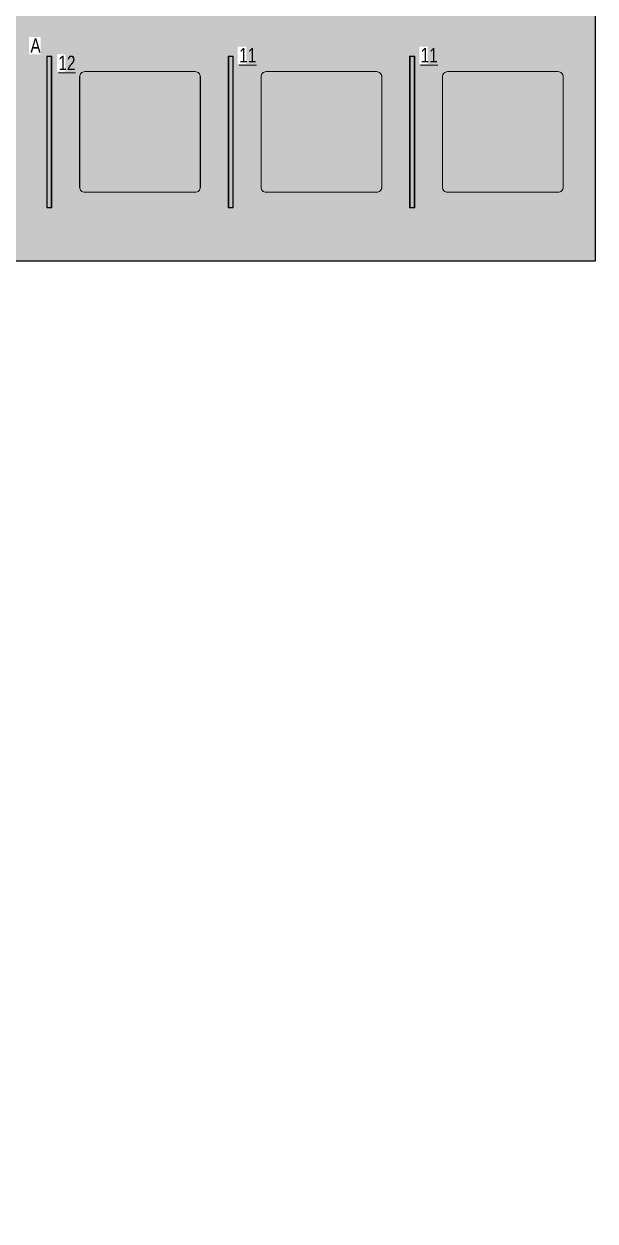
# Model space of a CAD drawing. Header units: millimetres. Extents: x -510890 to 418982, y -118257 to 141350.
# Drawn here: x -187796 to -182154, y 106367 to 118193 of the extents above; entities that cross this region are included whole.
import ezdxf

# ---------------------------------------------------------------- set-up
doc = ezdxf.new("R2010")
doc.units = ezdxf.units.MM
for name, color, linetype, lineweight in [('_ЭОМ_ОБЩ_Освещение_текст тип светильника', 172, 'Continuous', 50), ('_ЭОМ_светильник А', 1, 'Continuous', 35), ('_ЭОМ_светильник Р', 4, 'Continuous', 35), ('АР_Потолки_Штриховка', 252, 'Continuous', 0)]:
    doc.layers.add(name, color=color, linetype=linetype, lineweight=lineweight)
doc.layers.add('X-ref Light', color=250, linetype='Continuous')
for name, color, linetype, lineweight, true_color in [('АР_Потолок_RAL 095 85 40', 7, 'Continuous', 5, 0xddc87a), ('АР_Потолок_RAL 100 70 20', 7, 'Continuous', 5, 0xb3ac85), ('АР_Потолок_Покраска', 7, 'Continuous', 5, 0x007399), ('АР_Потолок_Текстура дерево', 7, 'Continuous', 5, 0xe7bf8e)]:
    doc.layers.add(name, color=color, linetype=linetype, lineweight=lineweight, true_color=true_color)
doc.layers.get('X-ref Light').off()
doc.styles.add('ГОСТ', font='cad.shx', dxfattribs={"width": 0.8})

# ---------------------------------------------------------------- blocks, each defined once
blk = doc.blocks.new('RVE-PLS5070-1500-P')
at = {"color": 0, "linetype": 'ByBlock', "lineweight": -2, "ltscale": 40}
for points in [[(750, -25), (-750, -25), (-750, 25), (750, 25)], [(745, -20), (-745, -20), (-745, 20), (745, 20)]]:
    blk.add_lwpolyline(points, close=True, dxfattribs=at)
blk = doc.blocks.new('A$C35e846bc')
at = {"layer": 'АР_Потолки_Штриховка', "color": 18, "lineweight": 18, "ltscale": 100, "true_color": 0x000000}
for points in [[(20934, 59620), (20934, 58120), (20984, 58120), (20984, 59620)], [(20939, 59615), (20939, 58125), (20979, 58125), (20979, 59615)], [(22726, 59620), (22726, 58120), (22776, 58120), (22776, 59620)], [(22731, 59615), (22731, 58125), (22771, 58125), (22771, 59615)], [(24518, 59620), (24518, 58120), (24568, 58120), (24568, 59620)], [(24523, 59615), (24523, 58125), (24563, 58125), (24563, 59615)]]:
    blk.add_lwpolyline(points, close=True, dxfattribs=at)
for points in [[(21309, 59466), (22401, 59466, -0.414214), (22451, 59416), (22451, 58324, -0.414214), (22401, 58274), (21309, 58274, -0.414214), (21259, 58324), (21259, 59416, -0.414214)], [(23051, 58324), (23051, 59416, -0.414214), (23101, 59466), (24193, 59466, -0.414214), (24243, 59416), (24243, 58324, -0.414214), (24193, 58274), (23101, 58274, -0.414214)], [(24843, 58324), (24843, 59416, -0.414214), (24893, 59466), (25985, 59466, -0.414214), (26035, 59416), (26035, 58324, -0.414214), (25985, 58274), (24893, 58274, -0.414214)]]:
    blk.add_lwpolyline(points, format="xyb", close=True, dxfattribs=at)
at = {"layer": '_ЭОМ_светильник А', "color": 18, "lineweight": 18, "ltscale": 100, "true_color": 0x000000, "rotation": 270}
blk.add_blockref('RVE-PLS5070-1500-P', (20959, 58870), dxfattribs=at)
at = {"layer": '_ЭОМ_светильник Р', "color": 18, "lineweight": 18, "ltscale": 100, "true_color": 0x000000, "rotation": 89.99999999999997}
for p in [(22751, 58870), (24543, 58870)]:
    blk.add_blockref('RVE-PLS5070-1500-P', p, dxfattribs=at)
at = {"layer": '_ЭОМ_светильник А', "color": 18, "lineweight": 18, "ltscale": 100, "true_color": 0x000000, "insert": (20772, 59794), "char_height": 142, "width": 86.04, "attachment_point": 1, "style": 'ГОСТ', "bg_fill": 3, "box_fill_scale": 1.1, "bg_fill_color": 256, "bg_fill_transparency": 0}
blk.add_mtext('А', dxfattribs=at)
at = {"layer": '_ЭОМ_ОБЩ_Освещение_текст тип светильника', "color": 18, "lineweight": 18, "ltscale": 40, "true_color": 0x000000, "char_height": 142.2, "width": 55.87, "attachment_point": 1, "style": 'ГОСТ', "bg_fill": 3, "box_fill_scale": 1.1, "bg_fill_color": 256, "bg_fill_transparency": 0}
for s, insert in [('{\\L12}', (21048, 59623, 0)), ('{\\L11}', (22835, 59699)), ('{\\L11}', (24627, 59699))]:
    blk.add_mtext(s, dxfattribs=dict(at, insert=insert))

msp = doc.modelspace()

# ---------------------------------------------------------------- hatches: boundary and pattern name
at = {"layer": 'АР_Потолки_Штриховка', "ltscale": 100, "true_color": 0xf8f6b0}
h = msp.add_hatch(color=51, dxfattribs=at)
h.dxf.hatch_style = 1
h.paths.add_polyline_path([(-187565.2, 117870.7), (-187565.2, 116380.7), (-187525.2, 116380.7), (-187525.2, 117870.7)])
h = msp.add_hatch(color=51, dxfattribs=at)
h.dxf.hatch_style = 1
h.paths.add_polyline_path([(-185773.2, 117870.7), (-185773.2, 116380.7), (-185733.2, 116380.7), (-185733.2, 117870.7)])
h = msp.add_hatch(color=51, dxfattribs=at)
h.dxf.hatch_style = 1
h.paths.add_polyline_path([(-183981.2, 117870.7), (-183981.2, 116380.7), (-183941.2, 116380.7), (-183941.2, 117870.7)])
at = {"layer": 'АР_Потолок_RAL 095 85 40', "transparency": 33554687}
h = msp.add_hatch(color=256, dxfattribs=at)
h.dxf.hatch_style = 1
h.paths.add_polyline_path([(-182469.2, 117671.7, 0.4142136), (-182519.2, 117721.7), (-183611.2, 117721.7, 0.4142136), (-183661.2, 117671.7), (-183661.2, 116579.7, 0.4142136), (-183611.2, 116529.7), (-182519.2, 116529.7, 0.4142136), (-182469.2, 116579.7)])
at = {"layer": 'АР_Потолок_RAL 100 70 20', "transparency": 33554687}
h = msp.add_hatch(color=256, dxfattribs=at)
h.dxf.hatch_style = 1
h.paths.add_polyline_path([(-186103.2, 116529.7, 0.4142136), (-186053.2, 116579.7), (-186053.2, 117671.7, 0.4142136), (-186103.2, 117721.7), (-187195.2, 117721.7, 0.4142136), (-187245.2, 117671.7), (-187245.2, 116579.7, 0.4142136), (-187195.2, 116529.7)])
at = {"layer": 'АР_Потолок_Покраска'}
h = msp.add_hatch(dxfattribs=at)
h.set_pattern_fill('CROSS', color=256, scale=25)
h.set_pattern_definition([(0, (238596.78, 31501.12), (158.75, 158.75), [79.375, -238.125]), (90, (238636.46, 31461.44), (-158.75, 158.75), [79.375, -238.125])])
h.paths.add_polyline_path([(-194033.9, 112400.7), (-194433.9, 112400.7), (-194433.9, 112800.7), (-194033.9, 112800.7)])
edge = h.paths.add_edge_path()
edge.add_line((-200033.9, 112800.7), (-201173.8, 112800.7))
edge.add_line((-201173.8, 112800.7), (-201173.6, 118400.7))
edge.add_line((-201173.6, 118400.7), (-187913.9, 118400.7))
edge.add_line((-187913.9, 118400.7), (-187913.9, 126001))
edge.add_line((-187913.9, 126001), (-194313.9, 126000.9))
edge.add_line((-194313.9, 126000.9), (-194313.9, 127350.7))
edge.add_line((-194313.9, 127350.7), (-185384.4, 127350.7))
edge.add_line((-185384.4, 127350.7), (-185384.4, 118400.7))
edge.add_line((-185384.4, 118400.7), (-182153.9, 118400.7))
edge.add_line((-182153.9, 118400.7), (-182153.9, 115850.7))
edge.add_line((-182153.9, 115850.7), (-187998.9, 115850.7))
edge.add_line((-187998.9, 115850.7), (-187998.9, 114910.7))
edge.add_arc((-197124, 115502.6), 9144.3, 272.82064, 356.28873, ccw=False)
edge.add_line((-196674, 106369.4), (-200033.9, 106369.4))
edge.add_line((-200033.9, 106369.4), (-200032.3, 110700.9))
edge.add_line((-200032.3, 110700.9), (-201173.4, 110702.5))
edge.add_line((-201173.4, 110702.5), (-201173.4, 112400.7))
edge.add_line((-201173.4, 112400.7), (-200033.1, 112400.7))
edge.add_line((-200033.1, 112400.7), (-200033.9, 112800.7))
at = {"layer": 'АР_Потолок_Текстура дерево', "transparency": 33554687}
h = msp.add_hatch(color=256, dxfattribs=at)
h.dxf.hatch_style = 1
h.paths.add_polyline_path([(-184261.2, 117671.7, 0.4142136), (-184311.2, 117721.7), (-185403.2, 117721.7, 0.4142136), (-185453.2, 117671.7), (-185453.2, 116579.7, 0.4142136), (-185403.2, 116529.7), (-184311.2, 116529.7, 0.4142136), (-184261.2, 116579.7)])

# ---------------------------------------------------------------- linework, layer by layer
msp.add_lwpolyline([(-200033.9, 112800.7), (-201173.8, 112800.7), (-201173.6, 118400.7), (-187913.9, 118400.7), (-187913.9, 126001), (-194313.9, 126000.9), (-194313.9, 127350.7), (-185384.4, 127350.7), (-185384.4, 118400.7), (-182153.9, 118400.7), (-182153.9, 115850.7), (-187998.9, 115850.7), (-187998.9, 114910.7, -0.3812035), (-196674, 106369.4), (-200033.9, 106369.4), (-200032.3, 110700.9), (-201173.4, 110702.5), (-201173.4, 112400.7), (-200033.1, 112400.7)], format="xyb", close=True)
at = {"layer": 'АР_Потолки_Штриховка', "color": 18, "ltscale": 100, "true_color": 0x000000}
for points in [[(-187570.2, 117875.7), (-187570.2, 116375.7), (-187520.2, 116375.7), (-187520.2, 117875.7)], [(-187565.2, 117870.7), (-187565.2, 116380.7), (-187525.2, 116380.7), (-187525.2, 117870.7)], [(-185778.2, 117875.7), (-185778.2, 116375.7), (-185728.2, 116375.7), (-185728.2, 117875.7)], [(-185773.2, 117870.7), (-185773.2, 116380.7), (-185733.2, 116380.7), (-185733.2, 117870.7)], [(-183986.2, 117875.7), (-183986.2, 116375.7), (-183936.2, 116375.7), (-183936.2, 117875.7)], [(-183981.2, 117870.7), (-183981.2, 116380.7), (-183941.2, 116380.7), (-183941.2, 117870.7)]]:
    msp.add_lwpolyline(points, close=True, dxfattribs=at)
for points in [[(-187195.2, 117721.7), (-186103.2, 117721.7, -0.4142136), (-186053.2, 117671.7), (-186053.2, 116579.7, -0.4142136), (-186103.2, 116529.7), (-187195.2, 116529.7, -0.4142136), (-187245.2, 116579.7), (-187245.2, 117671.7, -0.4142136)], [(-185453.2, 116579.7), (-185453.2, 117671.7, -0.4142136), (-185403.2, 117721.7), (-184311.2, 117721.7, -0.4142136), (-184261.2, 117671.7), (-184261.2, 116579.7, -0.4142136), (-184311.2, 116529.7), (-185403.2, 116529.7, -0.4142136)], [(-183661.2, 116579.7), (-183661.2, 117671.7, -0.4142136), (-183611.2, 117721.7), (-182519.2, 117721.7, -0.4142136), (-182469.2, 117671.7), (-182469.2, 116579.7, -0.4142136), (-182519.2, 116529.7), (-183611.2, 116529.7, -0.4142136)]]:
    msp.add_lwpolyline(points, format="xyb", close=True, dxfattribs=at)

# ---------------------------------------------------------------- next in the draw order: block references
at = {"layer": 'X-ref Light', "color": 18, "lineweight": 30, "true_color": 0x000000}
msp.add_blockref('A$C35e846bc', (-208503.8, 58255.7), dxfattribs=at)

doc.saveas('drawing.dxf')
